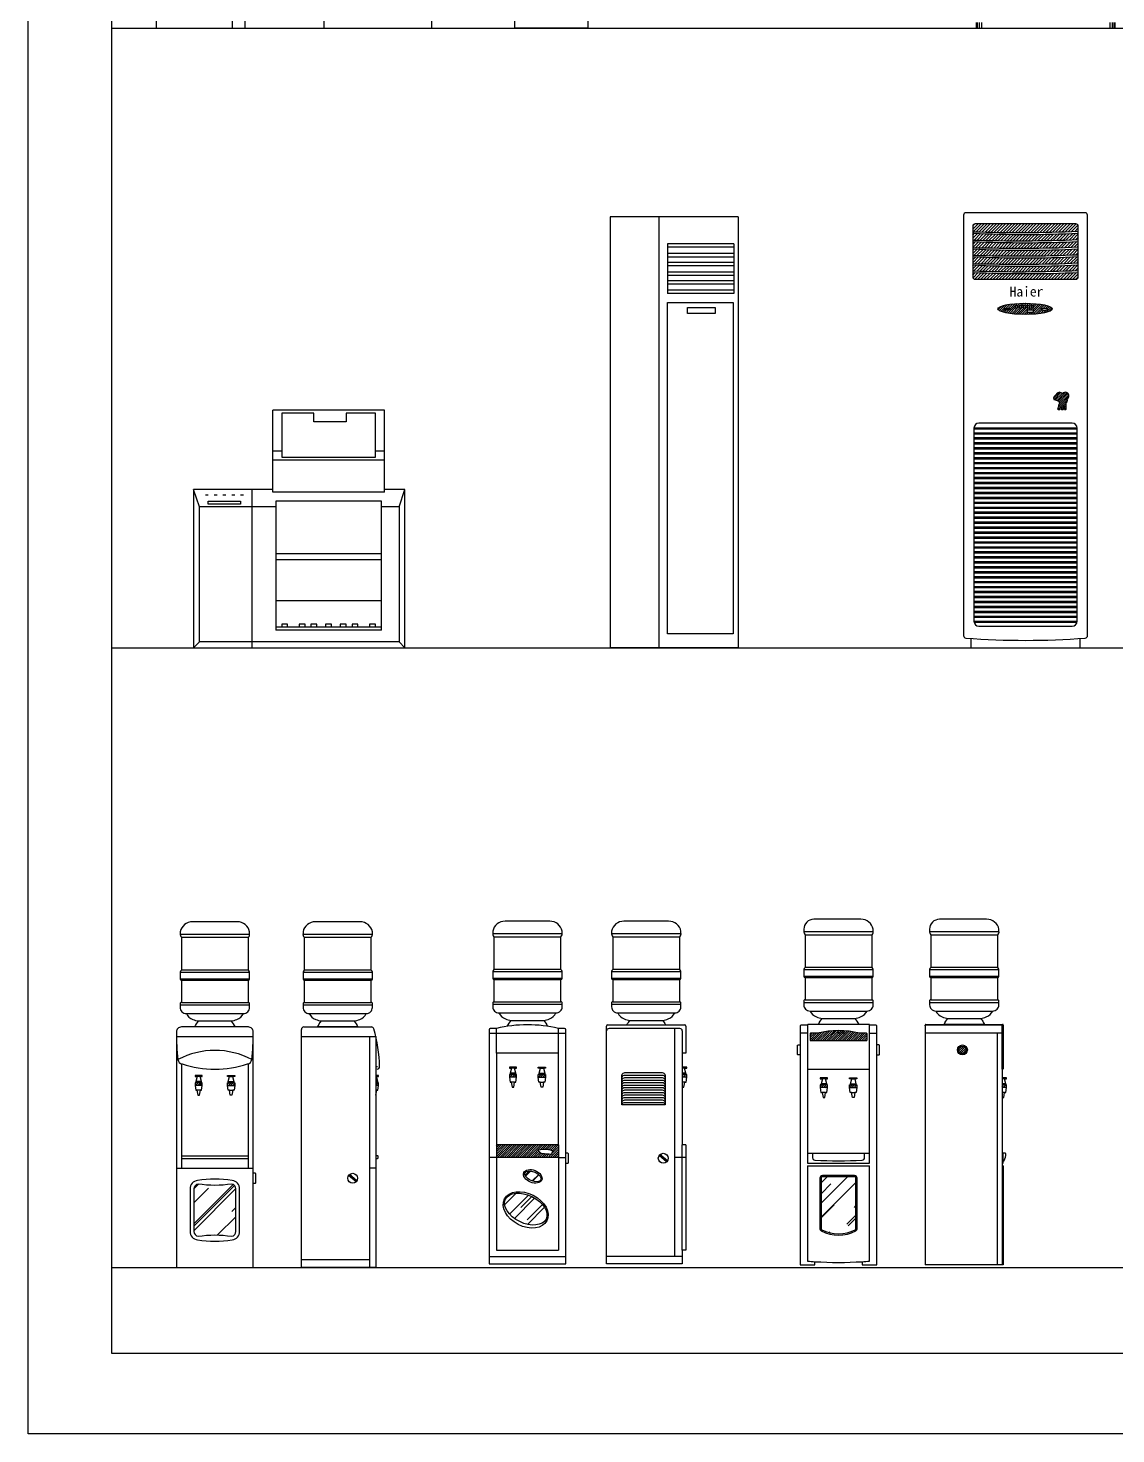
# Model space of a CAD drawing. Header units: inches. Extents: x 11.8 to 54.3, y 10.8 to 35.6.
# Drawn here: x 33.28 to 37.67, y 10.83 to 16.5 of the extents above; entities that cross this region are included whole.
import ezdxf

# ---------------------------------------------------------------- set-up
doc = ezdxf.new("R2010")
doc.units = ezdxf.units.IN
doc.header["$MEASUREMENT"] = 0
for name, color, linetype in [('02', 2, 'Continuous'), ('1', 1, 'Continuous'), ('4', 4, 'Continuous'), ('8', 8, 'Continuous'), ('kadrbm', 4, 'Continuous')]:
    doc.layers.add(name, color=color, linetype=linetype)
doc.styles.add('STYLE2', font='')
doc.styles.get('STYLE2').set_extended_font_data('SimHei')
pattern_1 = [(45, (-9.828586, 17.3244796), (-0.0044194174, 0.0044194174), [])]
pattern_2 = [(45, (-12.3692874, 17.328164), (-0.0044194174, 0.0044194174), [])]
pattern_3 = [(45, (-14.8909496, 17.314243), (-0.0044194174, 0.0044194174), [])]

# ---------------------------------------------------------------- blocks, each defined once
blk = doc.blocks.new('kadrbm')
at = {"layer": 'kadrbm', "color": 4}
blk.add_lwpolyline([(0, 0), (0, 24.7972), (21, 24.7972), (21, 0), (0, 0)], close=True, dxfattribs=at)
blk.add_lwpolyline([(20.6631, 0.3257), (20.6631, 24.4603), (0.3369, 24.4603), (0.3369, 0.3257), (20.6631, 0.3257)], dxfattribs=at)

msp = doc.modelspace()

# ---------------------------------------------------------------- hatches: boundary and pattern name
at = {"layer": '8'}
h = msp.add_hatch(dxfattribs=at)
h.set_pattern_fill('ANSI31,_O', color=256, scale=0.07)
h.set_pattern_definition([(45, (-12.31815, 19.478728), (-0.0061871843, 0.0061871843), [])])
h.paths.add_polyline_path([(37.5138, 15.6789), (37.5138, 15.6988, 0.414214), (37.5038, 15.7088), (37.0982, 15.7088, 0.414214), (37.0882, 15.6988), (37.0882, 15.6769, 0.018826)])
h.paths.add_polyline_path([(37.5138, 15.6455), (37.5138, 15.6709, -0.023495), (37.0882, 15.6709), (37.0882, 15.6435, 0.018826)])
h.paths.add_polyline_path([(37.5138, 15.6153), (37.5138, 15.6375, -0.023495), (37.0882, 15.6375), (37.0882, 15.6133, 0.018826)])
h.paths.add_polyline_path([(37.0882, 15.6073), (37.0882, 15.5823, 0.018826), (37.5138, 15.5843), (37.5138, 15.6073, -0.023495)])
h.paths.add_polyline_path([(37.0882, 15.5763), (37.0882, 15.5488, 0.018826), (37.5138, 15.5508), (37.5138, 15.5763, -0.023495)])
h.paths.add_polyline_path([(37.0882, 15.5428), (37.0882, 15.5187, 0.018826), (37.5138, 15.5207), (37.5138, 15.5428, -0.023495)])
h.paths.add_polyline_path([(37.0882, 15.5127), (37.0882, 15.4951, 0.414214), (37.0982, 15.4851), (37.5038, 15.4851, 0.414214), (37.5138, 15.4951), (37.5138, 15.5127, -0.023495)])
h = msp.add_hatch(dxfattribs=at)
h.set_pattern_fill('ANSI31', color=256, scale=0.05, style=0)
h.set_pattern_definition([(45, (-12.31815, 19.478728), (-0.0044194174, 0.0044194174), [])])
edge = h.paths.add_edge_path()
edge.add_ellipse((37.2994, 15.3656), major_axis=(-0.1096, 0), ratio=0.204808, start_angle=0, end_angle=360)
h.paths.add_polyline_path([(37.3336, 15.3695), (37.3246, 15.3695), (37.3246, 15.3785), (37.3336, 15.3785)], flags=16)
h.paths.add_polyline_path([(37.3336, 15.3606), (37.3336, 15.3521), (37.3072, 15.3521), (37.3072, 15.3606)], flags=16)
edge = h.paths.add_edge_path(flags=16)
edge.add_ellipse((37.3776, 15.3636), major_axis=(-0.0125, 0), ratio=0.340271, start_angle=0, end_angle=360)
h.paths.add_polyline_path([(37.3167, 15.3695), (37.3077, 15.3695), (37.3077, 15.3785), (37.3167, 15.3785)], flags=16)
h.paths.add_polyline_path([(37.3007, 15.3695), (37.2917, 15.3695), (37.2917, 15.3785), (37.3007, 15.3785)], flags=16)
h.paths.add_polyline_path([(37.2847, 15.3695), (37.2757, 15.3695), (37.2757, 15.3785), (37.2847, 15.3785)], flags=16)
h.paths.add_polyline_path([(37.2682, 15.3695), (37.2592, 15.3695), (37.2592, 15.3785), (37.2682, 15.3785)], flags=16)
edge = h.paths.add_edge_path(flags=16)
edge.add_ellipse((37.2278, 15.3643), major_axis=(-0.0126, 0), ratio=0.261538, start_angle=0, end_angle=360)
h = msp.add_hatch(dxfattribs=at)
h.set_pattern_fill('ANSI31', color=256, scale=0.045, style=0)
h.set_pattern_definition([(45, (-12.31815, 19.478728), (-0.00397747564, 0.00397747564), [])])
h.paths.add_polyline_path([(37.4669, 15.0012), (37.4714, 15.0041), (37.4755, 15.0101), (37.4753, 15.019), (37.471, 15.0257), (37.464, 15.0291), (37.4529, 15.0267), (37.4495, 15.0236), (37.4445, 15.0272), (37.4385, 15.0301), (37.4279, 15.0255), (37.4226, 15.0192), (37.4161, 15.012), (37.4134, 15.0058), (37.4156, 15), (37.4247, 14.9976), (37.4358, 14.9935), (37.4375, 14.9851), (37.4341, 14.9755), (37.4327, 14.9673), (37.4303, 14.9617), (37.4332, 14.9593), (37.4389, 14.9591), (37.4401, 14.9603), (37.4389, 14.9663), (37.4413, 14.9694), (37.4423, 14.9711), (37.4445, 14.9697), (37.4445, 14.9625), (37.4462, 14.9601), (37.4531, 14.9601), (37.4541, 14.9613), (37.4541, 14.9661), (37.4539, 14.9738), (37.4539, 14.9767), (37.4565, 14.9746), (37.457, 14.9692), (37.4584, 14.9632), (37.4587, 14.9598), (37.464, 14.9591), (37.4652, 14.9608), (37.4645, 14.9726), (37.4649, 14.9868), (37.469, 14.9901), (37.4698, 14.9969)])
h = msp.add_hatch(dxfattribs=at)
h.set_pattern_fill('ANSI31', color=256, scale=0.05, style=0)
h.set_pattern_definition(pattern_1)
h.paths.add_polyline_path([(36.6588, 12.4136, 0.414214), (36.6618, 12.4166), (36.6618, 12.4406, 0.414214), (36.6588, 12.4436), (36.6318, 12.4436, 0.117647), (36.4618, 12.4436), (36.4348, 12.4436, 0.414214), (36.4318, 12.4406), (36.4318, 12.4166, 0.414214), (36.4348, 12.4136)])
h.paths.add_polyline_path([(36.5641, 12.4451, -1), (36.5695, 12.4451, -1)], flags=16)
h.paths.add_polyline_path([(36.5441, 12.4451, -1), (36.5495, 12.4451, -1)], flags=16)
h.paths.add_polyline_path([(36.5241, 12.4451, -1), (36.5295, 12.4451, -1)], flags=16)
h = msp.add_hatch(dxfattribs=at)
h.set_pattern_fill('ANSI31', color=256, scale=0.05, style=0)
h.set_pattern_definition(pattern_1)
edge = h.paths.add_edge_path()
edge.add_arc((37.0464, 12.3758), 0.015, 0, 360)
h = msp.add_hatch(dxfattribs=at)
h.set_pattern_fill('ANSI31', color=256, scale=0.05, style=0)
h.set_pattern_definition(pattern_2)
h.paths.add_polyline_path([(35.2225, 12.2768), (35.2191, 12.2768), (35.2191, 12.2662), (35.2484, 12.2662), (35.2484, 12.2768), (35.2451, 12.2768)])
h = msp.add_hatch(dxfattribs=at)
h.set_pattern_fill('ANSI31', color=256, scale=0.05, style=0)
h.set_pattern_definition(pattern_2)
h.paths.add_polyline_path([(35.3391, 12.2768), (35.3358, 12.2768), (35.3358, 12.2662), (35.3651, 12.2662), (35.3651, 12.2768), (35.3618, 12.2768)])
h = msp.add_hatch(dxfattribs=at)
h.set_pattern_fill('ANSI31', color=256, scale=0.05, style=0)
h.set_pattern_definition(pattern_2)
h.paths.add_polyline_path([(35.9344, 12.2768), (35.9311, 12.2768), (35.9164, 12.2768), (35.9164, 12.2662), (35.9344, 12.2662)])
h = msp.add_hatch(dxfattribs=at)
h.set_pattern_fill('ANSI31', color=256, scale=0.05, style=0)
h.set_pattern_definition(pattern_3)
h.paths.add_polyline_path([(33.9548, 12.2435), (33.9514, 12.2435), (33.9514, 12.2328), (33.9808, 12.2328), (33.9808, 12.2435), (33.9774, 12.2435)])
h = msp.add_hatch(dxfattribs=at)
h.set_pattern_fill('ANSI31', color=256, scale=0.05, style=0)
h.set_pattern_definition(pattern_3)
h.paths.add_polyline_path([(34.0856, 12.2435), (34.0823, 12.2435), (34.0823, 12.2328), (34.1116, 12.2328), (34.1116, 12.2435), (34.1083, 12.2435)])
h = msp.add_hatch(dxfattribs=at)
h.set_pattern_fill('ANSI31', color=256, scale=0.05, style=0)
h.set_pattern_definition(pattern_3)
h.paths.add_polyline_path([(34.6921, 12.2435), (34.6887, 12.2435), (34.6807, 12.2435), (34.6807, 12.2328), (34.6921, 12.2328)])
h = msp.add_hatch(dxfattribs=at)
h.set_pattern_fill('ANSI31', color=256, scale=0.05, style=0)
h.set_pattern_definition(pattern_1)
h.paths.add_polyline_path([(36.4764, 12.2343), (36.473, 12.2343), (36.473, 12.2236), (36.5024, 12.2236), (36.5024, 12.2343), (36.499, 12.2343)])
h = msp.add_hatch(dxfattribs=at)
h.set_pattern_fill('ANSI31', color=256, scale=0.05, style=0)
h.set_pattern_definition(pattern_1)
h.paths.add_polyline_path([(36.5946, 12.2343), (36.5912, 12.2343), (36.5912, 12.2236), (36.6205, 12.2236), (36.6205, 12.2343), (36.6172, 12.2343)])
h = msp.add_hatch(dxfattribs=at)
h.set_pattern_fill('ANSI31', color=256, scale=0.05, style=0)
h.set_pattern_definition(pattern_1)
h.paths.add_polyline_path([(37.2064, 12.2343), (37.2064, 12.2236), (37.2244, 12.2236), (37.2244, 12.2343), (37.2211, 12.2343)])
h = msp.add_hatch(dxfattribs=at)
h.set_pattern_fill('ANSI31', color=256, scale=0.05, style=0)
h.set_pattern_definition(pattern_2)
h.paths.add_polyline_path([(35.1671, 11.9923), (35.1671, 11.9423), (35.4171, 11.9423), (35.4171, 11.9923)])
h.paths.add_polyline_path([(35.3364, 11.9722, -0.159031), (35.3998, 11.9678, 0.377104), (35.3895, 11.9543, -0.025448), (35.3509, 11.9571, -0.234162)], flags=16)
h = msp.add_hatch(dxfattribs=at)
h.set_pattern_fill('AR-RROOF', color=256, scale=0.05, angle=45, style=0)
h.set_pattern_definition([(45, (-13.50651, 17.40386), (0.042426407, 0.113137085), [0.75, -0.1, 0.25, -0.05]), (45, (-13.477167, 17.46856), (-0.08237794, 0.01166726), [0.15, -0.0165, 0.3, -0.0375]), (45, (-13.518886, 17.45159), (0.160159686, 0.20753584), [0.4, -0.07, 0.2, -0.05])])
edge = h.paths.add_edge_path()
edge.add_ellipse((35.3143, 11.8657), major_axis=(-0.0323, 0.0135), ratio=0.522499, start_angle=0, end_angle=360)
h = msp.add_hatch(dxfattribs=at)
h.set_pattern_fill('AR-RROOF', color=256, scale=0.1, angle=45, style=0)
h.set_pattern_definition([(45, (-9.82859, 17.29448), (0.08485281, 0.22627417), [1.5, -0.2, 0.5, -0.1]), (45, (-9.7699, 17.42388), (-0.16475588, 0.02333452), [0.3, -0.033, 0.6, -0.075]), (45, (-9.853335, 17.38994), (0.32031937, 0.41507168), [0.8, -0.14, 0.4, -0.1])])
h.paths.add_polyline_path([(36.6168, 11.8586, 0.414214), (36.6118, 11.8636), (36.4818, 11.8636, 0.414214), (36.4768, 11.8586), (36.4768, 11.6545, 0.279531), (36.4795, 11.6501, 0.244981), (36.6141, 11.6501, 0.279531), (36.6168, 11.6545)])
h = msp.add_hatch(dxfattribs=at)
h.set_pattern_fill('AR-RROOF', color=256, scale=0.1, angle=45, style=0)
h.set_pattern_definition([(45, (-14.89095, 17.28424), (0.08485281, 0.22627417), [1.5, -0.2, 0.5, -0.1]), (45, (-14.83226, 17.41364), (-0.16475588, 0.02333452), [0.3, -0.033, 0.6, -0.075]), (45, (-14.9157, 17.3797), (0.32031937, 0.41507168), [0.8, -0.14, 0.4, -0.1])])
h.paths.add_polyline_path([(34.1165, 11.8148, 0.374137), (34.0993, 11.8346, -0.078084), (33.9638, 11.8346, 0.374137), (33.9465, 11.8148), (33.9465, 11.6438, 0.374137), (33.9638, 11.624, -0.078084), (34.0993, 11.624, 0.374137), (34.1165, 11.6438)])
h = msp.add_hatch(dxfattribs=at)
h.set_pattern_fill('AR-RROOF', color=256, scale=0.08, angle=45, style=0)
h.set_pattern_definition([(45, (-12.36929, 17.298164), (0.06788225, 0.18101934), [1.2, -0.16, 0.4, -0.08]), (45, (-12.32234, 17.40168), (-0.1318047, 0.01866762), [0.24, -0.0264, 0.48, -0.06]), (45, (-12.389086, 17.37453), (0.2562555, 0.332057344), [0.64, -0.112, 0.32, -0.08])])
edge = h.paths.add_edge_path()
edge.add_ellipse((35.2855, 11.7336), major_axis=(-0.0822, 0.0401), ratio=0.61333, start_angle=0, end_angle=360)

# ---------------------------------------------------------------- linework, layer by layer
at = {"layer": '02'}
for p, q in [((33.7965, 16.4983), (33.7965, 17.5016)), ((34.1521, 17.5016), (34.1521, 16.4983)), ((34.4728, 16.4983), (34.4728, 17.5016)), ((34.9046, 17.5016), (34.9046, 16.4983)), ((34.1013, 17.4508), (34.1013, 16.4983)), ((37.1025, 16.5214), (37.1025, 16.4983)), ((37.1065, 16.5214), (37.1065, 16.4983)), ((37.1134, 16.5214), (37.1134, 16.4983)), ((37.1232, 16.5214), (37.1232, 16.4983)), ((37.641, 16.5214), (37.641, 16.4983)), ((37.6508, 16.5214), (37.6508, 16.4983)), ((37.6577, 16.5214), (37.6577, 16.4983)), ((37.6617, 16.5214), (37.6617, 16.4983)), ((33.7965, 16.4983), (34.1521, 16.4983)), ((34.4728, 16.4983), (34.9046, 16.4983)), ((37.1025, 16.4983), (37.6617, 16.4983)), ((35.6259, 15.7363), (35.6259, 13.9983)), ((36.1426, 15.7363), (35.6259, 15.7363)), ((35.822, 15.7363), (35.822, 13.9983)), ((36.1426, 15.7363), (36.1426, 13.9983)), ((37.051, 15.7433), (37.051, 14.0476)), ((37.541, 15.7533), (37.061, 15.7533)), ((37.551, 14.0476), (37.551, 15.7433)), ((37.0882, 15.6988), (37.0882, 15.4951)), ((37.5038, 15.7088), (37.0982, 15.7088)), ((37.5138, 15.4951), (37.5138, 15.6988)), ((35.8573, 15.6282), (35.8573, 15.4281)), ((36.1242, 15.6282), (35.8573, 15.6282)), ((36.1242, 15.6147), (35.8573, 15.6147)), ((36.1242, 15.6282), (36.1242, 15.4281)), ((36.1242, 15.5894), (35.8573, 15.5894)), ((36.1242, 15.5748), (35.8573, 15.5748)), ((36.1242, 15.5525), (35.8573, 15.5525)), ((36.1242, 15.539), (35.8573, 15.539)), ((36.1242, 15.5139), (35.8573, 15.5139)), ((36.1242, 15.5004), (35.8573, 15.5004)), ((37.0982, 15.4851), (37.5038, 15.4851)), ((36.1242, 15.4794), (35.8573, 15.4794)), ((36.1242, 15.4659), (35.8573, 15.4659)), ((36.1242, 15.4416), (35.8573, 15.4416)), ((36.1242, 15.4281), (35.8573, 15.4281)), ((37.4385, 15.0301), (37.4279, 15.0255)), ((37.4445, 15.0272), (37.4385, 15.0301)), ((37.4161, 15.012), (37.4134, 15.0058)), ((37.4134, 15.0058), (37.4156, 15)), ((37.4156, 15), (37.4247, 14.9976)), ((37.4226, 15.0192), (37.4161, 15.012)), ((37.4279, 15.0255), (37.4226, 15.0192)), ((37.4247, 14.9976), (37.4358, 14.9935)), ((37.4341, 14.9755), (37.4327, 14.9673)), ((37.4375, 14.9851), (37.4341, 14.9755)), ((37.4358, 14.9935), (37.4375, 14.9851)), ((37.4495, 15.0236), (37.4445, 15.0272)), ((37.4529, 15.0267), (37.4495, 15.0236)), ((37.464, 15.0291), (37.4529, 15.0267)), ((37.4539, 14.9767), (37.4565, 14.9746)), ((37.4539, 14.9738), (37.4539, 14.9767)), ((37.4541, 14.9661), (37.4539, 14.9738)), ((37.4565, 14.9746), (37.457, 14.9692)), ((37.471, 15.0257), (37.464, 15.0291)), ((37.4645, 14.9726), (37.4649, 14.9868)), ((37.4649, 14.9868), (37.469, 14.9901)), ((37.4669, 15.0012), (37.4714, 15.0041)), ((37.4698, 14.9969), (37.4669, 15.0012)), ((37.469, 14.9901), (37.4698, 14.9969)), ((37.4753, 15.019), (37.471, 15.0257)), ((37.4714, 15.0041), (37.4755, 15.0101)), ((37.4755, 15.0101), (37.4753, 15.019)), ((34.431, 14.9449), (34.3009, 14.9449)), ((34.3009, 14.9449), (34.3009, 14.7674)), ((34.431, 14.9094), (34.431, 14.9449)), ((34.5612, 14.9449), (34.5612, 14.9094)), ((34.6795, 14.9449), (34.5612, 14.9449)), ((34.6795, 14.7674), (34.6795, 14.9449)), ((37.4327, 14.9673), (37.4303, 14.9617)), ((37.4303, 14.9617), (37.4332, 14.9593)), ((37.4332, 14.9593), (37.4389, 14.9591)), ((37.4389, 14.9663), (37.4413, 14.9694)), ((37.4401, 14.9603), (37.4389, 14.9663)), ((37.4389, 14.9591), (37.4401, 14.9603)), ((37.4413, 14.9694), (37.4423, 14.9711)), ((37.4423, 14.9711), (37.4445, 14.9697)), ((37.4445, 14.9697), (37.4445, 14.9625)), ((37.4445, 14.9625), (37.4462, 14.9601)), ((37.4462, 14.9601), (37.4531, 14.9601)), ((37.4531, 14.9601), (37.4541, 14.9613)), ((37.4541, 14.9613), (37.4541, 14.9661)), ((37.457, 14.9692), (37.4584, 14.9632)), ((37.4584, 14.9632), (37.4587, 14.9598)), ((37.4587, 14.9598), (37.464, 14.9591)), ((37.464, 14.9591), (37.4652, 14.9608)), ((37.4652, 14.9608), (37.4645, 14.9726)), ((34.5612, 14.9094), (34.431, 14.9094)), ((37.093, 14.8861), (37.509, 14.8861)), ((37.093, 14.8845), (37.093, 14.1051)), ((37.093, 14.8811), (37.509, 14.8811)), ((37.093, 14.8661), (37.509, 14.8661)), ((37.093, 14.8611), (37.509, 14.8611)), ((37.489, 14.9045), (37.113, 14.9045)), ((37.509, 14.1051), (37.509, 14.8845)), ((37.093, 14.8461), (37.509, 14.8461)), ((37.093, 14.8411), (37.509, 14.8411)), ((37.093, 14.8261), (37.509, 14.8261)), ((37.093, 14.8211), (37.509, 14.8211)), ((37.093, 14.8061), (37.509, 14.8061)), ((34.3009, 14.7911), (34.2654, 14.7911)), ((34.715, 14.7556), (34.2654, 14.7556)), ((34.3009, 14.7674), (34.6795, 14.7674)), ((34.715, 14.7911), (34.6795, 14.7911)), ((37.093, 14.8011), (37.509, 14.8011)), ((37.093, 14.7861), (37.509, 14.7861)), ((37.093, 14.7811), (37.509, 14.7811)), ((37.093, 14.7661), (37.509, 14.7661)), ((37.093, 14.7611), (37.509, 14.7611)), ((37.093, 14.7461), (37.509, 14.7461)), ((37.093, 14.7411), (37.509, 14.7411)), ((37.093, 14.7261), (37.509, 14.7261)), ((37.093, 14.7211), (37.509, 14.7211)), ((37.093, 14.7061), (37.509, 14.7061)), ((37.093, 14.7011), (37.509, 14.7011)), ((33.9695, 14.5663), (33.9459, 14.6373)), ((34.1825, 13.9983), (34.1825, 14.6373)), ((34.2654, 14.6255), (34.2654, 14.6373)), ((34.715, 14.6255), (34.715, 14.6373)), ((34.7742, 14.5663), (34.7978, 14.6373)), ((37.093, 14.6861), (37.509, 14.6861)), ((37.093, 14.6811), (37.509, 14.6811)), ((37.093, 14.6661), (37.509, 14.6661)), ((37.093, 14.6611), (37.509, 14.6611)), ((37.093, 14.6461), (37.509, 14.6461)), ((37.093, 14.6411), (37.509, 14.6411)), ((34.005, 14.6136), (33.9932, 14.6136)), ((34.005, 14.5781), (34.005, 14.59)), ((34.005, 14.59), (34.1352, 14.59)), ((34.1352, 14.5781), (34.005, 14.5781)), ((34.0405, 14.6136), (34.0287, 14.6136)), ((34.076, 14.6136), (34.0642, 14.6136)), ((34.1115, 14.6136), (34.0997, 14.6136)), ((34.147, 14.6136), (34.1352, 14.6136)), ((34.1352, 14.59), (34.1352, 14.5781)), ((34.715, 14.6255), (34.2654, 14.6255)), ((34.7032, 14.59), (34.2772, 14.59)), ((34.2772, 14.59), (34.2772, 14.0693)), ((34.7032, 14.0693), (34.7032, 14.59)), ((37.093, 14.6261), (37.509, 14.6261)), ((37.093, 14.6211), (37.509, 14.6211)), ((37.093, 14.6061), (37.509, 14.6061)), ((37.093, 14.6011), (37.509, 14.6011)), ((37.093, 14.5861), (37.509, 14.5861)), ((37.093, 14.5811), (37.509, 14.5811)), ((33.9695, 14.022), (33.9695, 14.5663)), ((34.2772, 14.5663), (33.9695, 14.5663)), ((34.7742, 14.5663), (34.7032, 14.5663)), ((34.7742, 14.5663), (34.7742, 14.022)), ((37.093, 14.5661), (37.509, 14.5661)), ((37.093, 14.5611), (37.509, 14.5611)), ((37.093, 14.5461), (37.509, 14.5461)), ((37.093, 14.5411), (37.509, 14.5411)), ((37.093, 14.5261), (37.509, 14.5261)), ((37.093, 14.5211), (37.509, 14.5211)), ((37.093, 14.5061), (37.509, 14.5061)), ((37.093, 14.5011), (37.509, 14.5011)), ((37.093, 14.4861), (37.509, 14.4861)), ((37.093, 14.4811), (37.509, 14.4811)), ((37.093, 14.4661), (37.509, 14.4661)), ((37.093, 14.4611), (37.509, 14.4611)), ((37.093, 14.4461), (37.509, 14.4461)), ((37.093, 14.4411), (37.509, 14.4411)), ((37.093, 14.4261), (37.509, 14.4261)), ((37.093, 14.4211), (37.509, 14.4211)), ((37.093, 14.4061), (37.509, 14.4061)), ((34.7032, 14.377), (34.2772, 14.377)), ((34.7032, 14.3533), (34.2772, 14.3533)), ((37.093, 14.4011), (37.509, 14.4011)), ((37.093, 14.3861), (37.509, 14.3861)), ((37.093, 14.3811), (37.509, 14.3811)), ((37.093, 14.3661), (37.509, 14.3661)), ((37.093, 14.3611), (37.509, 14.3611)), ((37.093, 14.3461), (37.509, 14.3461)), ((37.093, 14.3411), (37.509, 14.3411)), ((37.093, 14.3261), (37.509, 14.3261)), ((37.093, 14.3211), (37.509, 14.3211)), ((37.093, 14.3061), (37.509, 14.3061)), ((37.093, 14.3011), (37.509, 14.3011)), ((37.093, 14.2861), (37.509, 14.2861)), ((37.093, 14.2811), (37.509, 14.2811)), ((37.093, 14.2661), (37.509, 14.2661)), ((37.093, 14.2611), (37.509, 14.2611)), ((37.093, 14.2461), (37.509, 14.2461)), ((37.093, 14.2411), (37.509, 14.2411)), ((34.7032, 14.1877), (34.2772, 14.1877)), ((37.093, 14.2261), (37.509, 14.2261)), ((37.093, 14.2211), (37.509, 14.2211)), ((37.093, 14.2061), (37.509, 14.2061)), ((37.093, 14.2011), (37.509, 14.2011)), ((37.093, 14.1861), (37.509, 14.1861)), ((37.093, 14.1811), (37.509, 14.1811)), ((37.093, 14.1661), (37.509, 14.1661)), ((37.093, 14.1611), (37.509, 14.1611)), ((37.093, 14.1461), (37.509, 14.1461)), ((37.093, 14.1411), (37.509, 14.1411)), ((37.093, 14.1261), (37.509, 14.1261)), ((34.7032, 14.0812), (34.2772, 14.0812)), ((34.7032, 14.0693), (34.2772, 14.0693)), ((34.3009, 14.093), (34.3009, 14.0812)), ((34.3245, 14.093), (34.3009, 14.093)), ((34.3245, 14.0812), (34.3245, 14.093)), ((34.3719, 14.093), (34.3719, 14.0812)), ((34.3955, 14.093), (34.3719, 14.093)), ((34.3955, 14.0812), (34.3955, 14.093)), ((34.4192, 14.093), (34.4192, 14.0812)), ((34.4428, 14.093), (34.4192, 14.093)), ((34.4428, 14.0812), (34.4428, 14.093)), ((34.4783, 14.093), (34.4783, 14.0812)), ((34.502, 14.093), (34.4783, 14.093)), ((34.502, 14.0812), (34.502, 14.093)), ((34.5375, 14.093), (34.5375, 14.0812)), ((34.5612, 14.093), (34.5375, 14.093)), ((34.5612, 14.0812), (34.5612, 14.093)), ((34.5848, 14.093), (34.5848, 14.0812)), ((34.6085, 14.093), (34.5848, 14.093)), ((34.6085, 14.0812), (34.6085, 14.093)), ((34.6558, 14.093), (34.6558, 14.0812)), ((34.6795, 14.093), (34.6558, 14.093)), ((34.6795, 14.0812), (34.6795, 14.093)), ((37.093, 14.1211), (37.509, 14.1211)), ((37.093, 14.1061), (37.509, 14.1061)), ((37.0934, 14.1011), (37.5086, 14.1011)), ((37.113, 14.0851), (37.489, 14.0851)), ((33.9695, 14.022), (33.9459, 13.9983)), ((34.7742, 14.022), (33.9695, 14.022)), ((34.7742, 14.022), (34.7978, 13.9983)), ((37.081, 14.0361), (37.081, 13.9983)), ((37.521, 13.9983), (37.521, 14.0361)), ((36.1426, 13.9983), (35.6259, 13.9983)), ((37.081, 13.9983), (37.521, 13.9983)), ((33.8914, 12.8434), (34.1718, 12.8434)), ((33.8965, 12.8302), (34.1665, 12.8302)), ((34.3868, 12.8434), (34.6672, 12.8434)), ((34.392, 12.8302), (34.662, 12.8302)), ((35.152, 12.8457), (35.4324, 12.8457)), ((35.1571, 12.8325), (35.4271, 12.8325)), ((35.6312, 12.8457), (35.9116, 12.8457)), ((35.6364, 12.8325), (35.9064, 12.8325)), ((36.4066, 12.8536), (36.687, 12.8536)), ((36.4118, 12.8405), (36.6818, 12.8405)), ((36.9138, 12.8536), (37.1942, 12.8536)), ((36.9189, 12.8405), (37.1889, 12.8405)), ((36.6818, 12.7077), (36.4118, 12.7077)), ((37.1889, 12.7077), (36.9189, 12.7077)), ((33.8915, 12.6895), (34.1715, 12.6895)), ((33.8915, 12.6625), (34.1715, 12.6625)), ((34.1665, 12.6975), (33.8965, 12.6975)), ((33.8965, 12.6575), (34.1665, 12.6575)), ((34.387, 12.6895), (34.667, 12.6895)), ((34.387, 12.6625), (34.667, 12.6625)), ((34.662, 12.6975), (34.392, 12.6975)), ((34.392, 12.6575), (34.662, 12.6575)), ((35.1521, 12.6918), (35.4321, 12.6918)), ((35.1521, 12.6648), (35.4321, 12.6648)), ((35.4271, 12.6998), (35.1571, 12.6998)), ((35.1571, 12.6598), (35.4271, 12.6598)), ((35.6314, 12.6918), (35.9114, 12.6918)), ((35.6314, 12.6648), (35.9114, 12.6648)), ((35.9064, 12.6998), (35.6364, 12.6998)), ((35.6364, 12.6598), (35.9064, 12.6598)), ((36.4068, 12.6997), (36.6868, 12.6997)), ((36.4068, 12.6727), (36.6868, 12.6727)), ((36.4118, 12.6677), (36.6818, 12.6677)), ((36.9139, 12.6997), (37.1939, 12.6997)), ((36.9139, 12.6727), (37.1939, 12.6727)), ((36.9189, 12.6677), (37.1889, 12.6677)), ((33.8915, 12.5575), (34.1715, 12.5575)), ((33.8965, 12.5675), (34.1665, 12.5675)), ((34.387, 12.5575), (34.667, 12.5575)), ((34.392, 12.5675), (34.662, 12.5675)), ((35.1521, 12.5598), (35.4321, 12.5598)), ((35.1571, 12.5698), (35.4271, 12.5698)), ((35.6314, 12.5598), (35.9114, 12.5598)), ((35.6364, 12.5698), (35.9064, 12.5698)), ((36.4068, 12.5677), (36.6868, 12.5677)), ((36.4118, 12.5777), (36.6818, 12.5777)), ((36.9139, 12.5677), (37.1939, 12.5677)), ((36.9189, 12.5777), (37.1889, 12.5777)), ((33.9165, 12.5225), (34.1465, 12.5225)), ((34.412, 12.5225), (34.642, 12.5225)), ((35.1771, 12.5248), (35.4071, 12.5248)), ((35.6564, 12.5248), (35.8864, 12.5248)), ((36.4318, 12.5327), (36.6618, 12.5327)), ((36.9389, 12.5327), (37.1689, 12.5327)), ((34.1865, 12.4283), (33.8765, 12.4283)), ((34.3807, 11.4983), (34.3807, 12.4583)), ((34.6791, 12.4283), (34.3807, 12.4283)), ((34.3907, 12.4683), (34.6632, 12.4683)), ((34.6557, 12.4283), (34.6557, 11.4983)), ((34.6807, 12.4298), (34.6807, 11.9383)), ((35.1371, 12.4573), (35.1371, 11.5123)), ((35.4471, 12.4423), (35.1371, 12.4423)), ((35.1671, 12.4623), (35.1421, 12.4623)), ((35.1671, 12.3623), (35.1671, 12.4623)), ((35.4421, 12.4623), (35.4171, 12.4623)), ((35.4171, 12.3623), (35.4171, 12.4623)), ((35.4471, 11.5123), (35.4471, 12.4573)), ((35.6114, 12.4523), (35.6114, 12.4723)), ((35.6114, 11.5123), (35.6114, 12.4523)), ((35.6164, 12.4773), (35.9264, 12.4773)), ((35.9064, 12.4623), (35.6214, 12.4623)), ((35.8864, 11.5423), (35.8864, 12.4623)), ((35.9164, 12.4523), (35.9164, 11.9923)), ((35.9314, 12.4723), (35.9314, 12.3623)), ((36.4218, 12.4436), (36.3918, 12.4436)), ((36.4218, 12.4756), (36.4218, 11.9186)), ((36.6718, 11.9186), (36.6718, 12.4756)), ((36.6718, 12.4436), (36.7018, 12.4436)), ((36.8964, 12.4726), (36.8964, 12.4756)), ((37.2064, 12.4436), (36.8964, 12.4436)), ((37.1864, 12.4436), (37.1864, 11.5086)), ((37.2114, 12.4756), (37.2114, 12.2996)), ((33.8965, 12.3199), (33.8965, 11.8983)), ((34.1665, 11.8983), (34.1665, 12.3199)), ((35.4171, 12.3623), (35.1671, 12.3623)), ((35.1671, 12.3623), (35.1671, 11.9923)), ((35.4171, 11.9923), (35.4171, 12.3623)), ((35.9314, 12.3623), (35.9164, 12.3623)), ((33.9721, 12.2688), (33.9601, 12.2688)), ((34.091, 12.2688), (34.1029, 12.2688)), ((34.6872, 12.3069), (34.6807, 12.3069)), ((34.6834, 12.2688), (34.6807, 12.2688)), ((35.2484, 12.2662), (35.2191, 12.2662)), ((35.2451, 12.2822), (35.2225, 12.2822)), ((35.2451, 12.2768), (35.2225, 12.2768)), ((35.2398, 12.3022), (35.2278, 12.3022)), ((35.3358, 12.2662), (35.3651, 12.2662)), ((35.3391, 12.2822), (35.3618, 12.2822)), ((35.3391, 12.2768), (35.3618, 12.2768)), ((35.3445, 12.3022), (35.3564, 12.3022)), ((35.6726, 12.1547), (35.6726, 12.2747)), ((35.848, 12.2747), (35.848, 12.1547)), ((35.9257, 12.3022), (35.9164, 12.3022)), ((35.9311, 12.2822), (35.9164, 12.2822)), ((35.9311, 12.2768), (35.9164, 12.2768)), ((35.9344, 12.2662), (35.9164, 12.2662)), ((36.4218, 12.2986), (36.6718, 12.2986)), ((36.4937, 12.2596), (36.4817, 12.2596)), ((36.5999, 12.2596), (36.6119, 12.2596)), ((37.2104, 12.2986), (37.2064, 12.2986)), ((37.2064, 12.2986), (37.2064, 11.9086)), ((37.2157, 12.2596), (37.2064, 12.2596)), ((33.9808, 12.2328), (33.9514, 12.2328)), ((33.9774, 12.2488), (33.9548, 12.2488)), ((33.9774, 12.2435), (33.9548, 12.2435)), ((33.9729, 12.2128), (33.9593, 12.2128)), ((34.0823, 12.2328), (34.1116, 12.2328)), ((34.0856, 12.2488), (34.1083, 12.2488)), ((34.0856, 12.2435), (34.1083, 12.2435)), ((34.0902, 12.2128), (34.1038, 12.2128)), ((34.6887, 12.2488), (34.6807, 12.2488)), ((34.6887, 12.2435), (34.6807, 12.2435)), ((34.6921, 12.2328), (34.6807, 12.2328)), ((34.6842, 12.2128), (34.6807, 12.2128)), ((35.2406, 12.2462), (35.227, 12.2462)), ((35.3437, 12.2462), (35.3573, 12.2462)), ((35.9265, 12.2462), (35.9164, 12.2462)), ((36.5024, 12.2236), (36.473, 12.2236)), ((36.499, 12.2396), (36.4764, 12.2396)), ((36.499, 12.2343), (36.4764, 12.2343)), ((36.4945, 12.2036), (36.4809, 12.2036)), ((36.5912, 12.2236), (36.6205, 12.2236)), ((36.5946, 12.2396), (36.6172, 12.2396)), ((36.5946, 12.2343), (36.6172, 12.2343)), ((36.5991, 12.2036), (36.6127, 12.2036)), ((37.2211, 12.2396), (37.2064, 12.2396)), ((37.2211, 12.2343), (37.2064, 12.2343)), ((37.2244, 12.2236), (37.2064, 12.2236)), ((37.2166, 12.2036), (37.2064, 12.2036)), ((35.848, 12.1547), (35.6726, 12.1547)), ((35.4171, 11.9923), (35.1671, 11.9923)), ((35.1671, 11.9923), (35.1671, 11.5673)), ((35.4171, 11.9923), (35.4171, 11.5673)), ((35.9314, 11.9923), (35.9164, 11.9923)), ((35.9164, 11.5673), (35.9164, 11.9923)), ((35.9314, 11.9923), (35.9314, 11.5673)), ((33.8965, 11.9483), (34.1665, 11.9483)), ((33.8965, 11.9383), (34.1665, 11.9383)), ((34.6807, 11.9383), (34.6807, 11.4983)), ((35.1671, 11.9423), (35.1371, 11.9423)), ((35.4171, 11.9423), (35.1671, 11.9423)), ((35.4171, 11.9423), (35.4471, 11.9423)), ((35.8536, 11.924), (35.8234, 11.9497)), ((35.8568, 11.9278), (35.8267, 11.9535)), ((35.9314, 11.9423), (35.8864, 11.9423)), ((36.4218, 11.9586), (36.6718, 11.9586)), ((36.4218, 11.9186), (36.6718, 11.9186)), ((37.2114, 11.9286), (37.2114, 11.9586)), ((33.8765, 11.8983), (34.1865, 11.8983)), ((34.6009, 11.8434), (34.5707, 11.8692)), ((34.6041, 11.8473), (34.574, 11.8729)), ((34.6807, 11.8983), (34.6557, 11.8983)), ((36.4218, 11.9086), (36.6718, 11.9086)), ((36.4218, 11.9086), (36.4218, 11.5236)), ((36.6718, 11.5236), (36.6718, 11.9086)), ((37.2104, 11.9086), (37.2064, 11.9086)), ((37.2064, 11.9086), (37.2064, 11.5086)), ((37.2114, 11.9076), (37.2114, 11.5086)), ((34.6557, 11.5283), (34.3807, 11.5283)), ((35.1371, 11.5423), (35.4471, 11.5423)), ((35.1671, 11.5673), (35.4171, 11.5673)), ((35.9164, 11.5423), (35.6114, 11.5423)), ((35.9314, 11.5673), (35.9164, 11.5673)), ((35.9164, 11.5673), (35.9164, 11.5123)), ((34.6807, 11.4983), (34.3807, 11.4983)), ((35.1371, 11.5123), (35.4471, 11.5123)), ((35.9164, 11.5123), (35.6114, 11.5123)), ((37.2114, 11.5086), (36.8964, 11.5086))]:
    msp.add_line(p, q, dxfattribs=at)
at = {"layer": '02', "extrusion": (1e-16, 1, 1e-16), "elevation": 16.4983}
msp.add_lwpolyline([(-35.5374, 0.2386), (-35.5374, -0.1521), (-35.2402, -0.1521), (-35.2402, 0.2386)], close=True, dxfattribs=at)
at = {"layer": '02'}
for points in [[(35.8576, 15.3908), (36.1225, 15.3908), (36.1225, 14.0546), (35.8576, 14.0546)], [(35.9382, 15.3717), (36.0491, 15.3717), (36.0491, 15.3473), (35.9382, 15.3473)], [(37.2592, 15.3695), (37.2682, 15.3695), (37.2682, 15.3785), (37.2592, 15.3785)], [(37.2757, 15.3695), (37.2847, 15.3695), (37.2847, 15.3785), (37.2757, 15.3785)], [(37.2917, 15.3695), (37.3007, 15.3695), (37.3007, 15.3785), (37.2917, 15.3785)], [(37.3077, 15.3695), (37.3167, 15.3695), (37.3167, 15.3785), (37.3077, 15.3785)], [(37.3246, 15.3695), (37.3336, 15.3695), (37.3336, 15.3785), (37.3246, 15.3785)], [(37.3072, 15.3521), (37.3336, 15.3521), (37.3336, 15.3606), (37.3072, 15.3606)], [(33.9808, 12.2728), (33.9514, 12.2728), (33.9514, 12.2688), (33.9601, 12.2688), (33.9548, 12.2488), (33.9548, 12.2435), (33.9514, 12.2435), (33.9514, 12.2328), (33.9541, 12.2128), (33.9593, 12.2128), (33.9628, 12.1928), (33.9694, 12.1928), (33.9729, 12.2128), (33.9781, 12.2128), (33.9808, 12.2328), (33.9808, 12.2435), (33.9774, 12.2435), (33.9774, 12.2488), (33.9721, 12.2688), (33.9808, 12.2688)], [(34.0823, 12.2728), (34.1116, 12.2728), (34.1116, 12.2688), (34.1029, 12.2688), (34.1083, 12.2488), (34.1083, 12.2435), (34.1116, 12.2435), (34.1116, 12.2328), (34.1089, 12.2128), (34.1038, 12.2128), (34.1003, 12.1928), (34.0936, 12.1928), (34.0902, 12.2128), (34.085, 12.2128), (34.0823, 12.2328), (34.0823, 12.2435), (34.0856, 12.2435), (34.0856, 12.2488), (34.091, 12.2688), (34.0823, 12.2688)], [(35.2484, 12.3062), (35.2191, 12.3062), (35.2191, 12.3022), (35.2278, 12.3022), (35.2225, 12.2822), (35.2225, 12.2768), (35.2191, 12.2768), (35.2191, 12.2662), (35.2218, 12.2462), (35.227, 12.2462), (35.2304, 12.2262), (35.2371, 12.2262), (35.2406, 12.2462), (35.2457, 12.2462), (35.2484, 12.2662), (35.2484, 12.2768), (35.2451, 12.2768), (35.2451, 12.2822), (35.2398, 12.3022), (35.2484, 12.3022)], [(35.3358, 12.3062), (35.3651, 12.3062), (35.3651, 12.3022), (35.3564, 12.3022), (35.3618, 12.2822), (35.3618, 12.2768), (35.3651, 12.2768), (35.3651, 12.2662), (35.3624, 12.2462), (35.3573, 12.2462), (35.3538, 12.2262), (35.3471, 12.2262), (35.3437, 12.2462), (35.3385, 12.2462), (35.3358, 12.2662), (35.3358, 12.2768), (35.3391, 12.2768), (35.3391, 12.2822), (35.3445, 12.3022), (35.3358, 12.3022)], [(36.5024, 12.2636), (36.473, 12.2636), (36.473, 12.2596), (36.4817, 12.2596), (36.4764, 12.2396), (36.4764, 12.2343), (36.473, 12.2343), (36.473, 12.2236), (36.4757, 12.2036), (36.4809, 12.2036), (36.4844, 12.1836), (36.491, 12.1836), (36.4945, 12.2036), (36.4997, 12.2036), (36.5024, 12.2236), (36.5024, 12.2343), (36.499, 12.2343), (36.499, 12.2396), (36.4937, 12.2596), (36.5024, 12.2596)], [(36.5912, 12.2636), (36.6205, 12.2636), (36.6205, 12.2596), (36.6119, 12.2596), (36.6172, 12.2396), (36.6172, 12.2343), (36.6205, 12.2343), (36.6205, 12.2236), (36.6178, 12.2036), (36.6127, 12.2036), (36.6092, 12.1836), (36.6025, 12.1836), (36.5991, 12.2036), (36.5939, 12.2036), (36.5912, 12.2236), (36.5912, 12.2343), (36.5946, 12.2343), (36.5946, 12.2396), (36.5999, 12.2596), (36.5912, 12.2596)]]:
    msp.add_lwpolyline(points, close=True, dxfattribs=at)
for points in [[(33.8965, 12.8302), (33.8965, 12.6975, 0.206806), (33.8915, 12.6895), (33.8915, 12.6625, 0.370911), (33.8965, 12.6575), (33.8965, 12.5675, 0.414214), (33.8915, 12.5625), (33.8915, 12.5475, 0.414214), (33.9165, 12.5225, 0.215512), (33.9427, 12.499, 0.069848), (33.9658, 12.4925), (34.0973, 12.4925, 0.069848), (34.1203, 12.499, 0.215512), (34.1465, 12.5225, 0.414214), (34.1715, 12.5475), (34.1715, 12.5625, 0.414214), (34.1665, 12.5675), (34.1665, 12.6575, 0.370911), (34.1715, 12.6625), (34.1715, 12.6895, 0.206806), (34.1665, 12.6975), (34.1665, 12.8302, 0.253758), (34.1715, 12.8454), (34.1715, 12.8525, 0.365938), (34.1215, 12.8925), (33.9415, 12.8925, 0.365938), (33.8915, 12.8525), (33.8915, 12.8454, 0.230226)], [(34.392, 12.8302), (34.392, 12.6975, 0.206806), (34.387, 12.6895), (34.387, 12.6625, 0.370911), (34.392, 12.6575), (34.392, 12.5675, 0.414214), (34.387, 12.5625), (34.387, 12.5475, 0.414214), (34.412, 12.5225, 0.215512), (34.4382, 12.499, 0.069848), (34.4612, 12.4925), (34.5927, 12.4925, 0.069848), (34.6158, 12.499, 0.215512), (34.642, 12.5225, 0.414214), (34.667, 12.5475), (34.667, 12.5625, 0.414214), (34.662, 12.5675), (34.662, 12.6575, 0.370911), (34.667, 12.6625), (34.667, 12.6895, 0.206806), (34.662, 12.6975), (34.662, 12.8302, 0.253758), (34.667, 12.8454), (34.667, 12.8525, 0.365938), (34.617, 12.8925), (34.437, 12.8925, 0.365938), (34.387, 12.8525), (34.387, 12.8454, 0.230226)], [(35.1571, 12.8325), (35.1571, 12.6998, 0.206806), (35.1521, 12.6918), (35.1521, 12.6648, 0.370911), (35.1571, 12.6598), (35.1571, 12.5698, 0.414214), (35.1521, 12.5648), (35.1521, 12.5498, 0.414214), (35.1771, 12.5248, 0.215512), (35.2033, 12.5013, 0.069848), (35.2264, 12.4948), (35.3579, 12.4948, 0.069848), (35.3809, 12.5013, 0.215512), (35.4071, 12.5248, 0.414214), (35.4321, 12.5498), (35.4321, 12.5648, 0.414214), (35.4271, 12.5698), (35.4271, 12.6598, 0.370911), (35.4321, 12.6648), (35.4321, 12.6918, 0.206806), (35.4271, 12.6998), (35.4271, 12.8325, 0.253758), (35.4321, 12.8477), (35.4321, 12.8548, 0.365938), (35.3821, 12.8948), (35.2021, 12.8948, 0.365938), (35.1521, 12.8548), (35.1521, 12.8477, 0.230226)], [(35.6364, 12.8325), (35.6364, 12.6998, 0.206806), (35.6314, 12.6918), (35.6314, 12.6648, 0.370911), (35.6364, 12.6598), (35.6364, 12.5698, 0.414214), (35.6314, 12.5648), (35.6314, 12.5498, 0.414214), (35.6564, 12.5248, 0.215512), (35.6826, 12.5013, 0.069848), (35.7057, 12.4948), (35.8372, 12.4948, 0.069848), (35.8602, 12.5013, 0.215512), (35.8864, 12.5248, 0.414214), (35.9114, 12.5498), (35.9114, 12.5648, 0.414214), (35.9064, 12.5698), (35.9064, 12.6598, 0.370911), (35.9114, 12.6648), (35.9114, 12.6918, 0.206806), (35.9064, 12.6998), (35.9064, 12.8325, 0.253758), (35.9114, 12.8477), (35.9114, 12.8548, 0.365938), (35.8614, 12.8948), (35.6814, 12.8948, 0.365938), (35.6314, 12.8548), (35.6314, 12.8477, 0.230226)], [(36.4118, 12.8405), (36.4118, 12.7077, 0.206806), (36.4068, 12.6997), (36.4068, 12.6727, 0.370911), (36.4118, 12.6677), (36.4118, 12.5777, 0.414214), (36.4068, 12.5727), (36.4068, 12.5577, 0.414214), (36.4318, 12.5327, 0.215512), (36.458, 12.5093, 0.069848), (36.481, 12.5027), (36.6126, 12.5027, 0.069848), (36.6356, 12.5093, 0.215512), (36.6618, 12.5327, 0.414214), (36.6868, 12.5577), (36.6868, 12.5727, 0.414214), (36.6818, 12.5777), (36.6818, 12.6677, 0.370911), (36.6868, 12.6727), (36.6868, 12.6997, 0.206806), (36.6818, 12.7077), (36.6818, 12.8405, 0.253758), (36.6868, 12.8557), (36.6868, 12.8627, 0.365938), (36.6368, 12.9027), (36.4468, 12.9027, 0.414214), (36.4068, 12.8627), (36.4068, 12.8557, 0.230226)], [(36.9189, 12.8405), (36.9189, 12.7077, 0.206806), (36.9139, 12.6997), (36.9139, 12.6727, 0.370911), (36.9189, 12.6677), (36.9189, 12.5777, 0.414214), (36.9139, 12.5727), (36.9139, 12.5577, 0.414214), (36.9389, 12.5327, 0.215512), (36.9651, 12.5093, 0.069848), (36.9882, 12.5027), (37.1197, 12.5027, 0.069848), (37.1427, 12.5093, 0.215512), (37.1689, 12.5327, 0.414214), (37.1939, 12.5577), (37.1939, 12.5727, 0.414214), (37.1889, 12.5777), (37.1889, 12.6677, 0.370911), (37.1939, 12.6727), (37.1939, 12.6997, 0.206806), (37.1889, 12.7077), (37.1889, 12.8405, 0.253758), (37.1939, 12.8557), (37.1939, 12.8627, 0.365938), (37.1439, 12.9027), (36.9539, 12.9027, 0.414214), (36.9139, 12.8627), (36.9139, 12.8557, 0.230226)], [(33.8765, 12.4483), (33.8765, 11.4983), (34.1865, 11.4983), (34.1865, 12.4483, 0.414214), (34.1665, 12.4683), (33.8965, 12.4683, 0.414214)], [(36.4624, 12.4437, -0.058223), (36.4612, 12.4436), (36.4348, 12.4436, 0.414214), (36.4318, 12.4406), (36.4318, 12.4166, 0.414214), (36.4348, 12.4136), (36.6588, 12.4136, 0.414214), (36.6618, 12.4166), (36.6618, 12.4406, 0.414214), (36.6588, 12.4436), (36.6324, 12.4436, -0.058223), (36.6312, 12.4437, 0.116841)], [(35.3998, 11.9678, 0.377104), (35.3895, 11.9543, -0.025448), (35.3509, 11.9571, -0.234162), (35.3364, 11.9722, -0.159031)], [(33.9315, 11.6438, 0.374137), (33.9617, 11.6091, 0.069483), (34.1014, 11.6091, 0.374137), (34.1315, 11.6438), (34.1315, 11.8148, 0.374137), (34.1014, 11.8494, 0.069483), (33.9617, 11.8494, 0.374137), (33.9315, 11.8148)], [(36.4718, 11.6545, 0.279531), (36.4772, 11.6456, 0.244981), (36.6164, 11.6456, 0.279531), (36.6218, 11.6545), (36.6218, 11.8586, 0.414214), (36.6118, 11.8686), (36.4818, 11.8686, 0.414214), (36.4718, 11.8586)], [(36.4768, 11.6545, 0.279531), (36.4795, 11.6501, 0.244981), (36.6141, 11.6501, 0.279531), (36.6168, 11.6545), (36.6168, 11.8586, 0.414214), (36.6118, 11.8636), (36.4818, 11.8636, 0.414214), (36.4768, 11.8586)], [(33.9465, 11.6438, 0.374137), (33.9638, 11.624, -0.078084), (34.0993, 11.624, 0.374137), (34.1165, 11.6438), (34.1165, 11.8148, 0.374137), (34.0993, 11.8346, -0.078084), (33.9638, 11.8346, 0.374137), (33.9465, 11.8148)]]:
    msp.add_lwpolyline(points, format="xyb", close=True, dxfattribs=at)
for points in [[(34.0973, 12.4925, -0.070607), (34.1129, 12.4683), (33.9502, 12.4683, -0.070607), (33.9658, 12.4925)], [(34.5927, 12.4925, -0.070607), (34.6083, 12.4683), (34.4456, 12.4683, -0.070607), (34.4612, 12.4925)], [(35.211, 12.471, -0.069671), (35.2264, 12.4948)], [(35.3579, 12.4948, -0.069671), (35.3733, 12.471, -0.052333)], [(35.6934, 12.4773, -0.052409), (35.7057, 12.4948)], [(35.8372, 12.4948, -0.052409), (35.8494, 12.4773, -0.052409)], [(36.6418, 11.5215), (36.6418, 11.5086), (36.7018, 11.5086), (36.7018, 12.4706, 0.414214), (36.6968, 12.4756), (36.6718, 12.4756), (36.6718, 12.4766, 0.414214), (36.6698, 12.4786), (36.4238, 12.4786, 0.414214), (36.4218, 12.4766), (36.4218, 12.4756), (36.3968, 12.4756, 0.414214), (36.3918, 12.4706), (36.3918, 11.5086), (36.4518, 11.5086), (36.4518, 11.5215)], [(36.6126, 12.5027, -0.070607), (36.6281, 12.4786), (36.4655, 12.4786, -0.070607), (36.481, 12.5027)], [(37.1197, 12.5027, -0.070607), (37.1352, 12.4786), (36.9726, 12.4786, -0.070607), (36.9882, 12.5027)], [(33.8765, 12.4483, 0.032445), (33.8827, 12.3367, 0.335847), (33.8993, 12.3192, 0.15797), (34.1637, 12.3192, 0.335847), (34.1803, 12.3367, 0.032445), (34.1865, 12.4483, 0.029784)], [(37.2064, 12.2986), (37.2064, 12.4726, 0.414214), (37.2034, 12.4756), (36.8994, 12.4756, 0.414214), (36.8964, 12.4726), (36.8964, 11.5086)], [(36.3918, 12.3558), (36.3838, 12.3558, -0.414214), (36.3818, 12.3578), (36.3818, 12.3938, -0.414214), (36.3838, 12.3958), (36.3918, 12.3958)], [(36.7018, 12.3558), (36.7098, 12.3558, 0.414214), (36.7118, 12.3578), (36.7118, 12.3938, 0.414214), (36.7098, 12.3958), (36.7018, 12.3958)], [(35.848, 12.2747, 0.33022), (35.8365, 12.2829), (35.6841, 12.2829, 0.33022), (35.6726, 12.2747)], [(35.848, 12.2647, 0.33022), (35.8365, 12.2729), (35.6841, 12.2729, 0.33022), (35.6726, 12.2647)], [(35.848, 12.2547, 0.33022), (35.8365, 12.2629), (35.6841, 12.2629, 0.33022), (35.6726, 12.2547)], [(35.848, 12.2447, 0.33022), (35.8365, 12.2529), (35.6841, 12.2529, 0.33022), (35.6726, 12.2447)], [(35.848, 12.2347, 0.33022), (35.8365, 12.2429), (35.6841, 12.2429, 0.33022), (35.6726, 12.2347)], [(35.848, 12.2247, 0.33022), (35.8365, 12.2329), (35.6841, 12.2329, 0.33022), (35.6726, 12.2247)], [(35.848, 12.2147, 0.33022), (35.8365, 12.2229), (35.6841, 12.2229, 0.33022), (35.6726, 12.2147)], [(35.848, 12.2047, 0.33022), (35.8365, 12.2129), (35.6841, 12.2129, 0.33022), (35.6726, 12.2047)], [(35.848, 12.1947, 0.33022), (35.8365, 12.2029), (35.6841, 12.2029, 0.33022), (35.6726, 12.1947)], [(35.848, 12.1847, 0.33022), (35.8365, 12.1929), (35.6841, 12.1929, 0.33022), (35.6726, 12.1847)], [(35.848, 12.1747, 0.33022), (35.8365, 12.1829), (35.6841, 12.1829, 0.33022), (35.6726, 12.1747)], [(35.848, 12.1647, 0.33022), (35.8365, 12.1729), (35.6841, 12.1729, 0.33022), (35.6726, 12.1647)], [(35.848, 12.1547, 0.33022), (35.8365, 12.1629), (35.6841, 12.1629, 0.33022), (35.6726, 12.1547)], [(34.6807, 11.9383), (34.6877, 11.9383, 0.414214), (34.6907, 11.9413), (34.6907, 11.9453, 0.414214), (34.6877, 11.9483), (34.6807, 11.9483)], [(35.4471, 11.9186), (35.4551, 11.9186, 0.414214), (35.4571, 11.9206), (35.4571, 11.9566, 0.414214), (35.4551, 11.9586), (35.4471, 11.9586)], [(36.4418, 11.9586), (36.4418, 11.941, 0.397656), (36.4512, 11.931, 0.025463), (36.6424, 11.931, 0.397656), (36.6518, 11.941), (36.6518, 11.9586)], [(37.2064, 11.9186), (37.2094, 11.9186, 0.414214), (37.2114, 11.9206), (37.2114, 11.9286), (37.213, 11.9286, 0.215958), (37.2154, 11.9297, 0.102883), (37.2214, 11.9565, 0.423659), (37.2194, 11.9586), (37.2064, 11.9586)], [(34.1865, 11.838), (34.1945, 11.838, 0.414214), (34.1965, 11.84), (34.1965, 11.876, 0.414214), (34.1945, 11.878), (34.1865, 11.878)]]:
    msp.add_lwpolyline(points, format="xyb", dxfattribs=at)
for points in [[(36.8994, 12.4786), (37.2084, 12.4786)], [(34.6807, 12.1928), (34.6842, 12.2128), (34.6894, 12.2128), (34.6921, 12.2328), (34.6921, 12.2435), (34.6887, 12.2435), (34.6887, 12.2488), (34.6834, 12.2688), (34.6921, 12.2688), (34.6921, 12.2728), (34.6807, 12.2728)], [(35.9164, 12.2262), (35.9231, 12.2262), (35.9265, 12.2462), (35.9317, 12.2462), (35.9344, 12.2662), (35.9344, 12.2768), (35.9311, 12.2768), (35.9311, 12.2822), (35.9257, 12.3022), (35.9344, 12.3022), (35.9344, 12.3062), (35.9164, 12.3062)], [(37.2064, 12.1836), (37.2131, 12.1836), (37.2166, 12.2036), (37.2217, 12.2036), (37.2244, 12.2236), (37.2244, 12.2343), (37.2211, 12.2343), (37.2211, 12.2396), (37.2157, 12.2596), (37.2244, 12.2596), (37.2244, 12.2636), (37.2064, 12.2636)]]:
    msp.add_lwpolyline(points, dxfattribs=at)
for centre, radius in [((36.5268, 12.4451), 0.00275), ((36.5468, 12.4451), 0.00275), ((36.5668, 12.4451), 0.00275), ((37.0464, 12.3758), 0.02), ((37.0464, 12.3758), 0.015), ((35.84, 11.9386), 0.02), ((34.5873, 11.858), 0.02)]:
    msp.add_circle(centre, radius, dxfattribs=at)
for centre, radius, start, end in [((37.061, 15.7433), 0.01, 90, 180), ((37.541, 15.7433), 0.01, 0, 90), ((37.0982, 15.6988), 0.01, 90, 180), ((37.2744, 21.3279), 5.6541, 268.1127, 272.4269), ((37.301, 20.1974), 4.5315, 267.3082, 272.6918), ((37.5038, 15.6988), 0.01, 0, 90), ((37.2744, 21.2945), 5.6541, 268.1127, 272.4269), ((37.301, 20.164), 4.5315, 267.3082, 272.6918), ((37.2744, 21.2643), 5.6541, 268.1127, 272.4269), ((37.301, 20.1338), 4.5315, 267.3082, 272.6918), ((37.2744, 21.2333), 5.6541, 268.1127, 272.4269), ((37.301, 20.1028), 4.5315, 267.3082, 272.6918), ((37.2744, 21.1998), 5.6541, 268.1127, 272.4269), ((37.301, 20.0693), 4.5315, 267.3082, 272.6918), ((37.2744, 21.1697), 5.6541, 268.1127, 272.4269), ((37.301, 20.0392), 4.5315, 267.3082, 272.6918), ((37.0982, 15.4951), 0.01, 180, 270), ((37.5038, 15.4951), 0.01, 270, 0), ((37.113, 14.8845), 0.02, 90, 180), ((37.489, 14.8845), 0.02, 0, 90), ((37.113, 14.1051), 0.02, 180, 270), ((37.489, 14.1051), 0.02, 270, 0), ((37.061, 14.0476), 0.01, 180, 265.5883), ((37.301, 17.1583), 3.13, 265.5883, 274.4117), ((37.541, 14.0476), 0.01, 274.4117, 0), ((36.8994, 12.4756), 0.003, 90, 180), ((37.2084, 12.4756), 0.003, 0, 90), ((34.3907, 12.4583), 0.01, 90, 180), ((34.6632, 12.4583), 0.01, 15.7127, 90), ((34.0827, 12.295), 0.6131, 1.2652, 15.7127), ((35.1421, 12.4573), 0.005, 90, 180), ((35.2921, 11.9489), 0.5283, 76.3145, 103.6855), ((35.4421, 12.4573), 0.005, 0, 90), ((35.6164, 12.4723), 0.005, 90, 180), ((35.6214, 12.4523), 0.01, 90, 180), ((35.9064, 12.4523), 0.01, 0, 90), ((35.9264, 12.4723), 0.005, 0, 90), ((34.0315, 12.0578), 0.3161, 61.9192, 118.0808), ((34.6856, 12.3083), 0.01, 270, 1.2652), ((37.2104, 12.2996), 0.001, 270, 0), ((37.2104, 11.9076), 0.001, 0, 90), ((36.5468, 13.0836), 1.565, 265.4188, 266.5198), ((36.5468, 13.0836), 1.565, 266.5198, 273.4802), ((36.5468, 13.0836), 1.565, 273.4802, 274.5812)]:
    msp.add_arc(centre, radius, start, end, dxfattribs=at)
for centre, major_axis, ratio in [((37.2994, 15.3656), (-0.1096, 0), 0.204808), ((37.2278, 15.3643), (-0.0126, 0), 0.261538), ((37.3776, 15.3636), (-0.0125, 0), 0.340271), ((35.3136, 11.8658), (-0.0363, 0.0148), 0.63611), ((35.3143, 11.8657), (-0.0323, 0.0135), 0.522499), ((35.2853, 11.7304), (-0.0853, 0.0442), 0.689335), ((35.2855, 11.7336), (-0.0822, 0.0401), 0.61333)]:
    msp.add_ellipse(centre, major_axis=major_axis, ratio=ratio, dxfattribs=at)
at = {"layer": '02', "invisible_edges": 12}
for points in [[(35.2408, 16.9834, 0.2387), (35.2402, 16.4983, 0.2386), (35.5374, 16.4983, 0.2386)], [(35.5374, 16.4983, 0.2386), (35.5378, 16.9834, 0.2387), (35.2408, 16.9834, 0.2387)]]:
    msp.add_3dface(points, dxfattribs=at)
at = {"layer": '1'}
for p, q in [((33.6152, 16.4983), (53.9414, 16.4983)), ((33.6152, 13.9983), (53.9414, 13.9983)), ((33.6152, 11.4983), (53.9414, 11.4983))]:
    msp.add_line(p, q, dxfattribs=at)
at = {"layer": '4'}
for p, q in [((34.715, 14.9568), (34.2654, 14.9568)), ((34.2654, 14.6373), (34.2654, 14.9568)), ((34.715, 14.6373), (34.715, 14.9568)), ((33.9459, 14.6373), (33.9459, 13.9983)), ((34.2654, 14.6373), (33.9459, 14.6373)), ((34.7978, 13.9983), (34.7978, 14.6373)), ((33.9459, 13.9983), (34.7978, 13.9983))]:
    msp.add_line(p, q, dxfattribs=at)
msp.add_lwpolyline([(34.7978, 14.6373), (34.715, 14.6373)], dxfattribs=at)

# ---------------------------------------------------------------- block references
at = {"layer": 'kadrbm'}
msp.add_blockref('kadrbm', (33.2783, 10.8267), dxfattribs=at)

# ---------------------------------------------------------------- texts
at = {"layer": '02', "style": 'STYLE2'}
msp.add_text('Haier', height=0.04, dxfattribs=at).set_placement((37.2368, 15.4155))

doc.saveas('drawing.dxf')
